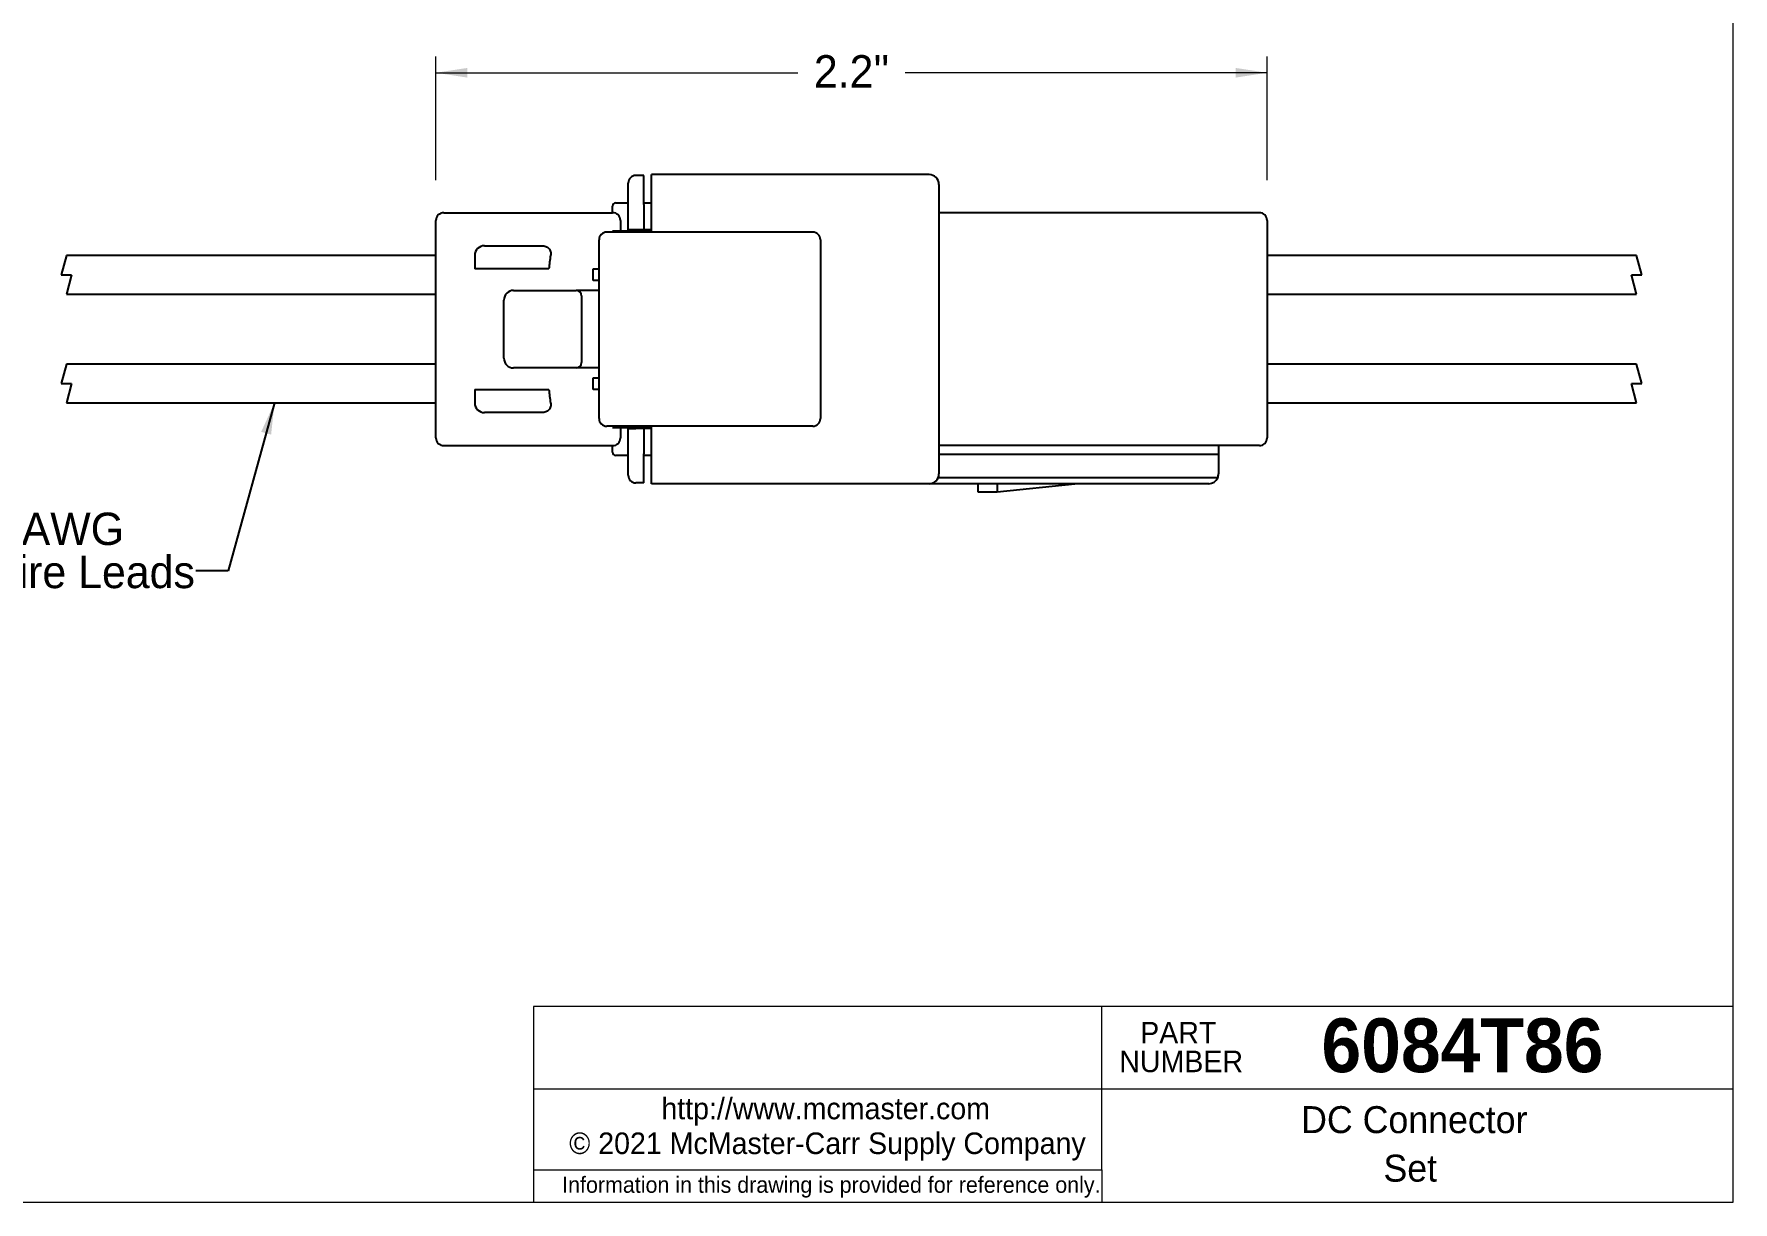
# Model space of a CAD drawing. Header units: inches. Extents: x 0.17 to 7.17, y 0.17 to 5.5.
# Drawn here: x 2.792 to 7.167, y 0.167 to 3.175 of the extents above; entities that cross this region are included whole.
import ezdxf

# ---------------------------------------------------------------- set-up
doc = ezdxf.new("R2010")
doc.units = ezdxf.units.IN
doc.header["$LTSCALE"] = 0.666667
doc.header["$MEASUREMENT"] = 0
doc.linetypes.add('SLD-Solid', pattern=[0])
doc.styles.add('SLDTEXTSTYLE0', font='arial.ttf', dxfattribs={"width": 0.948})
doc.styles.add('SLDTEXTSTYLE1', font='arialbd.ttf', dxfattribs={"width": 0.948})
doc.styles.get("Standard").update_dxf_attribs({"font": 'arial.ttf'})
doc.dimstyles.new('SLDDIMSTYLE0', dxfattribs={"dimtxt": 0.080892, "dimasz": 0.080892, "dimexe": 0, "dimexo": 0.0625, "dimgap": 0.020223, "dimtad": 0, "dimtih": 1, "dimtoh": 1, "dimdec": 1, "dimrnd": 1e-09, "dimzin": 12, "dimdsep": 46, "dimtxsty": 'SLDTEXTSTYLE0', "dimsah": 1, "dimcen": 0.09, "dimadec": 0, "dimazin": 3, "dimtfac": 1, "dimtdec": 1, "dimtofl": 0, "dimtmove": 0, "dimatfit": 3, "dimfxl": 1, "dimfrac": 2, "dimtolj": 1, "dimtzin": 12, "dimarcsym": 0})
doc.dimstyles.new('SLDDIMSTYLE2', dxfattribs={"dimtxt": 0.18, "dimasz": 0.080892, "dimexe": 0, "dimexo": 0.0625, "dimgap": 0, "dimtad": 0, "dimtih": 1, "dimtoh": 1, "dimdec": 0, "dimrnd": 1e-09, "dimzin": 0, "dimdsep": 46, "dimtxsty": 'Standard', "dimsah": 1, "dimcen": 0.09, "dimadec": 0, "dimazin": 0, "dimtfac": 0.080892, "dimtdec": 0, "dimtofl": 0, "dimtmove": 0, "dimatfit": 3, "dimfxl": 1, "dimfrac": 2, "dimtolj": 1, "dimtzin": 0, "dimarcsym": 0})

# ---------------------------------------------------------------- blocks, each defined once
blk = doc.blocks.new('Part Number Tag')
at = {"color": 7, "linetype": 'SLD-Solid', "lineweight": 18, "char_height": 0.05556, "attachment_point": 2, "style": 'SLDTEXTSTYLE0'}
for s, insert in [('PART', (0.0009, 0.0742)), ('NUMBER', (0.0083, 0.0003))]:
    blk.add_mtext(s, dxfattribs=dict(at, insert=insert))
blk = doc.blocks.new('Shortened Dimensions Statement')
at = {"color": 7, "linetype": 'SLD-Solid', "lineweight": 18, "insert": (0.0346, 0.0219), "char_height": 0.041667, "attachment_point": 2, "style": 'SLDTEXTSTYLE0'}
blk.add_mtext('Information in this drawing is provided for reference only.', dxfattribs=at)
blk = doc.blocks.new('Internet')
at = {"color": 7, "linetype": 'SLD-Solid', "lineweight": 18, "insert": (0.0283, 0.0675), "char_height": 0.055556, "attachment_point": 2, "style": 'SLDTEXTSTYLE0'}
blk.add_mtext('http://www.mcmaster.com', dxfattribs=at)
blk = doc.blocks.new('_D_2')
at = {"color": 7, "linetype": 'SLD-Solid', "lineweight": 18, "transparency": 16777216}
for p, q in [((3.8269, 2.7984), (3.8269, 3.1172)), ((5.9669, 2.7984), (5.9669, 3.1172)), ((3.8269, 3.0755), (4.7583, 3.0755)), ((5.9669, 3.0755), (5.0355, 3.0755))]:
    blk.add_line(p, q, dxfattribs=at)
for points in [[(3.8269, 3.0755), (3.9078, 3.063), (3.9078, 3.0879)], [(5.9669, 3.0755), (5.886, 3.0879), (5.886, 3.063)]]:
    blk.add_solid(points, dxfattribs=at)
at = {"color": 7, "linetype": 'SLD-Solid', "lineweight": 18, "transparency": 16777216, "attachment_point": 1, "style": 'SLDTEXTSTYLE0'}
for s, insert, char_height in [('2.2', (4.8, 3.1208), 0.08333), ('"', (4.9543, 3.1208), 0.0833)]:
    blk.add_mtext(s, dxfattribs=dict(at, insert=insert, char_height=char_height))
blk = doc.blocks.new('SW_NOTE_0')
at = {"color": 0, "linetype": 'Continuous', "lineweight": 0, "attachment_point": 2, "style": 'SLDTEXTSTYLE0'}
for s, insert, char_height in [('18 AWG', (-0.3933, 0.1497), 0.08333), ('6 ft. Wire Leads', (-0.3887, 0.0386), 0.083333)]:
    blk.add_mtext(s, dxfattribs=dict(at, insert=insert, char_height=char_height))

msp = doc.modelspace()

# ---------------------------------------------------------------- linework, layer by layer
at = {"color": 7, "linetype": 'SLD-Solid', "lineweight": 18}
for p, q in [((7.1667, 0.1667), (7.1667, 5.5)), ((7.1667, 0.6702), (4.0782, 0.6702)), ((4.0782, 0.6702), (4.0782, 0.1667)), ((5.5417, 0.4583), (5.5417, 0.6702)), ((4.0782, 0.4583), (7.1667, 0.4583)), ((5.5417, 0.25), (5.5417, 0.4583)), ((4.0782, 0.25), (5.5417, 0.25)), ((5.5417, 0.25), (5.5417, 0.1667)), ((0.1667, 0.1667), (7.1667, 0.1667))]:
    msp.add_line(p, q, dxfattribs=at)
at = {"color": 7, "linetype": 'SLD-Solid', "lineweight": 25}
for p, q in [((4.3619, 2.811), (4.3416, 2.811)), ((4.3619, 2.7359), (4.3619, 2.811)), ((5.0969, 2.813), (4.3819, 2.813)), ((4.3819, 2.665), (4.3819, 2.813)), ((4.3219, 2.722), (4.3219, 2.7913)), ((5.1219, 2.788), (5.1219, 2.555)), ((3.8469, 2.715), (4.2819, 2.715)), ((4.2819, 2.715), (4.2819, 2.732)), ((4.2899, 2.74), (4.3219, 2.74)), ((4.3219, 2.671), (4.3219, 2.722)), ((4.3619, 2.74), (4.3819, 2.74)), ((4.3619, 2.7359), (4.3619, 2.7081)), ((5.9472, 2.715), (5.1219, 2.715)), ((3.8269, 2.555), (3.8269, 2.695)), ((4.3019, 2.695), (4.3019, 2.668)), ((4.3416, 2.671), (4.3219, 2.671)), ((4.3619, 2.671), (4.3416, 2.671)), ((4.3619, 2.7081), (4.3619, 2.671)), ((4.3819, 2.671), (4.3619, 2.671)), ((5.9669, 2.6953), (5.9669, 2.555)), ((3.9519, 2.63), (3.9669, 2.63)), ((3.9669, 2.63), (4.0038, 2.63)), ((4.0038, 2.63), (4.0168, 2.63)), ((4.0168, 2.63), (4.0995, 2.63)), ((4.2469, 2.625), (4.2469, 2.6453)), ((4.2469, 2.205), (4.2469, 2.625)), ((4.7972, 2.665), (4.2666, 2.665)), ((4.2819, 2.668), (4.3819, 2.668)), ((4.8169, 2.6453), (4.8169, 2.625)), ((4.8169, 2.625), (4.8169, 2.205)), ((2.8753, 2.605), (2.8619, 2.555)), ((3.8269, 2.605), (2.8753, 2.605)), ((3.9269, 2.605), (3.9269, 2.57)), ((6.9185, 2.605), (5.9669, 2.605)), ((6.9319, 2.555), (6.9185, 2.605)), ((2.8619, 2.555), (2.8887, 2.555)), ((2.8887, 2.555), (2.8753, 2.505)), ((3.8269, 2.275), (3.8269, 2.555)), ((3.9669, 2.57), (3.9269, 2.57)), ((4.0038, 2.57), (3.9669, 2.57)), ((4.0385, 2.57), (4.0038, 2.57)), ((4.118, 2.57), (4.0385, 2.57)), ((4.2319, 2.54), (4.2319, 2.57)), ((4.2319, 2.57), (4.2469, 2.57)), ((4.2469, 2.54), (4.2319, 2.54)), ((5.1219, 2.555), (5.1219, 2.275)), ((5.9669, 2.555), (5.9669, 2.275)), ((6.9051, 2.555), (6.9319, 2.555)), ((6.9185, 2.505), (6.9051, 2.555)), ((2.8753, 2.505), (3.8269, 2.505)), ((4.0269, 2.515), (4.1879, 2.515)), ((4.2469, 2.515), (4.1879, 2.515)), ((4.2019, 2.501), (4.2019, 2.329)), ((5.9669, 2.505), (6.9185, 2.505)), ((4.0019, 2.34), (4.0019, 2.49)), ((2.8753, 2.325), (2.8619, 2.275)), ((3.8269, 2.325), (2.8753, 2.325)), ((6.9185, 2.325), (5.9669, 2.325)), ((6.9319, 2.275), (6.9185, 2.325)), ((2.8619, 2.275), (2.8887, 2.275)), ((2.8887, 2.275), (2.8753, 2.225)), ((3.8269, 2.135), (3.8269, 2.275)), ((4.1879, 2.315), (4.0269, 2.315)), ((4.2469, 2.315), (4.1879, 2.315)), ((4.2319, 2.26), (4.2319, 2.29)), ((4.2319, 2.29), (4.2469, 2.29)), ((5.1219, 2.275), (5.1219, 2.042)), ((5.9669, 2.275), (5.9669, 2.1347)), ((6.9185, 2.225), (6.9051, 2.275)), ((6.9051, 2.275), (6.9319, 2.275)), ((3.9269, 2.26), (3.9269, 2.225)), ((3.9269, 2.26), (3.9669, 2.26)), ((3.9669, 2.26), (4.0038, 2.26)), ((4.0038, 2.26), (4.0385, 2.26)), ((4.0385, 2.26), (4.118, 2.26)), ((4.2469, 2.26), (4.2319, 2.26)), ((2.8753, 2.225), (3.8269, 2.225)), ((3.9669, 2.2), (3.9519, 2.2)), ((4.0038, 2.2), (3.9669, 2.2)), ((4.0168, 2.2), (4.0038, 2.2)), ((4.0995, 2.2), (4.0168, 2.2)), ((4.2469, 2.1847), (4.2469, 2.205)), ((4.8169, 2.205), (4.8169, 2.1847)), ((5.9669, 2.225), (6.9185, 2.225)), ((4.7972, 2.165), (4.2666, 2.165)), ((4.2819, 2.162), (4.3819, 2.162)), ((4.3019, 2.162), (4.3019, 2.135)), ((4.3219, 2.1081), (4.3219, 2.159)), ((4.3219, 2.159), (4.3416, 2.159)), ((4.3619, 2.159), (4.3416, 2.159)), ((4.3619, 2.159), (4.3619, 2.122)), ((4.3819, 2.159), (4.3619, 2.159)), ((4.3819, 2.017), (4.3819, 2.165)), ((3.8469, 2.115), (4.2819, 2.115)), ((4.2819, 2.098), (4.2819, 2.115)), ((4.3219, 2.0387), (4.3219, 2.1081)), ((4.3619, 2.122), (4.3619, 2.0941)), ((5.9472, 2.115), (5.1219, 2.115)), ((5.8419, 2.115), (5.8419, 2.092)), ((4.3219, 2.09), (4.2899, 2.09)), ((4.3619, 2.019), (4.3619, 2.0941)), ((4.3819, 2.09), (4.3619, 2.09)), ((5.8419, 2.092), (5.1219, 2.092)), ((5.8419, 2.092), (5.8419, 2.042)), ((4.3619, 2.019), (4.3416, 2.019)), ((5.0969, 2.017), (4.3819, 2.017)), ((5.8169, 2.017), (5.0969, 2.017)), ((5.8398, 2.032), (5.1198, 2.032)), ((5.2219, 2.017), (5.2219, 1.996)), ((5.2719, 1.996), (5.4719, 2.017)), ((5.2719, 2.017), (5.2719, 1.996)), ((5.2219, 1.996), (5.2719, 1.996))]:
    msp.add_line(p, q, dxfattribs=at)
for centre, radius, start, end in [((4.3416, 2.7913), 0.0197, 90, 180), ((5.0969, 2.788), 0.025, 0, 90), ((3.8469, 2.695), 0.02, 90, 180), ((4.2899, 2.732), 0.008, 90, 180), ((4.2819, 2.695), 0.02, 0, 90), ((5.9472, 2.6953), 0.0197, 0, 90), ((3.9519, 2.605), 0.025, 90, 180), ((4.2666, 2.6453), 0.0197, 90, 180), ((4.7972, 2.6453), 0.0197, 0, 90), ((4.0269, 2.49), 0.025, 90, 180), ((4.1879, 2.501), 0.014, 0, 90), ((4.0269, 2.34), 0.025, 180, 270), ((4.1879, 2.329), 0.014, 270, 0), ((3.9519, 2.225), 0.025, 180, 270), ((4.2666, 2.1847), 0.0197, 180, 270), ((4.7972, 2.1847), 0.0197, 270, 0), ((3.8469, 2.135), 0.02, 180, 270), ((4.2819, 2.135), 0.02, 270, 0), ((5.9472, 2.1347), 0.0197, 270, 0), ((4.2899, 2.098), 0.008, 180, 270), ((4.3416, 2.0387), 0.0197, 180, 270), ((5.0969, 2.042), 0.025, 270, 0), ((5.8169, 2.042), 0.025, 270, 336.4218), ((5.8169, 2.042), 0.025, 336.4218, 0)]:
    msp.add_arc(centre, radius, start, end, dxfattribs=at)
for centre, start_param, end_param in [((4.2099, 2.555), 1.252973, 1.476908), ((4.2099, 2.275), 1.664684, 1.88862)]:
    msp.add_ellipse(centre, major_axis=(0, 0.16), ratio=0.57735, start_param=start_param, end_param=end_param, dxfattribs=at)
for points in [[(4.0995, 2.63), (4.1029, 2.63), (4.1063, 2.6295), (4.1126, 2.6271), (4.1154, 2.6253), (4.1197, 2.6206), (4.1212, 2.6177), (4.1228, 2.6115), (4.1228, 2.6082), (4.1222, 2.605)], [(4.1222, 2.225), (4.1228, 2.2218), (4.1228, 2.2186), (4.1212, 2.2124), (4.1197, 2.2095), (4.1154, 2.2048), (4.1126, 2.2029), (4.1063, 2.2006), (4.1029, 2.2), (4.0995, 2.2)]]:
    msp.add_open_spline(points, degree=3, knots=[0, 0, 0, 0, 0.25, 0.25, 0.5, 0.5, 0.75, 0.75, 1, 1, 1, 1], dxfattribs=at)

# ---------------------------------------------------------------- block references
at = {"color": 7, "linetype": 'Continuous', "lineweight": 0}
msp.add_blockref('SW_NOTE_0', (3.2086, 1.7927), dxfattribs=at)
at = {"color": 7, "linetype": 'Continuous'}
for name, p in [('Part Number Tag', (5.7374, 0.5564)), ('Internet', (4.8021, 0.3679)), ('Shortened Dimensions Statement', (4.8104, 0.2102))]:
    msp.add_blockref(name, p, dxfattribs=at)

# ---------------------------------------------------------------- texts
at = {"color": 7, "linetype": 'Continuous', "lineweight": 0, "attachment_point": 2}
for s, insert, char_height, style in [('6084T86', (6.47, 0.6399), 0.13889, 'SLDTEXTSTYLE1'), ('DC Connector', (6.346, 0.4136), 0.069444, 'SLDTEXTSTYLE0'), ('© 2021 McMaster-Carr Supply Company', (4.835, 0.3458), 0.055556, 'SLDTEXTSTYLE0'), ('Set', (6.3356, 0.2886), 0.06944, 'SLDTEXTSTYLE0')]:
    msp.add_mtext(s, dxfattribs=dict(at, insert=insert, char_height=char_height, style=style))

# ---------------------------------------------------------------- dimensions: what is measured, and where the dimension line sits
at = {"color": 7, "linetype": 'SLD-Solid', "lineweight": 18}
dim = msp.add_linear_dim(base=(3.8269, 3.0755), p1=(5.9669, 2.715), p2=(3.8269, 2.715), text='<>"', dimstyle='SLDDIMSTYLE0', dxfattribs=at)
dim.commit()
dim.dimension.update_dxf_attribs({"geometry": '_D_2', "text_midpoint": (4.8969, 3.0755), "dimtype": 160})

# ---------------------------------------------------------------- leaders
at = {"color": 7, "linetype": 'Continuous', "lineweight": 0}
msp.add_leader([(3.4112, 2.225), (3.292, 1.7927), (3.2086, 1.7927)], dimstyle='SLDDIMSTYLE2', dxfattribs=at)

doc.saveas('drawing.dxf')
